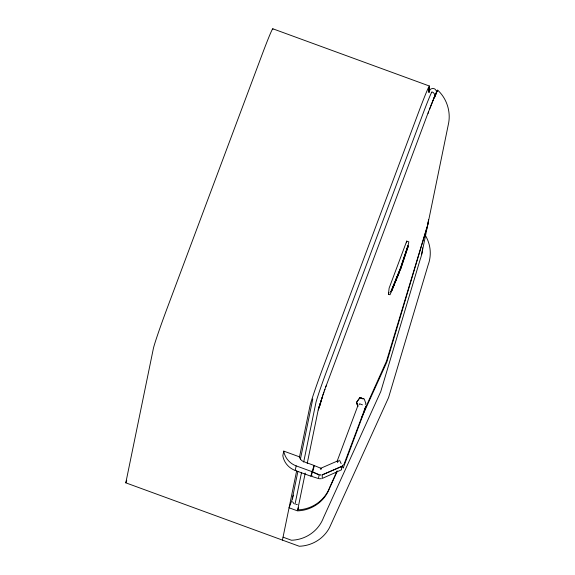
<?xml version="1.0" encoding="UTF-8"?>
<svg xmlns="http://www.w3.org/2000/svg" width="575" height="575" viewBox="0 0 575 575"><rect width="100%" height="100%" fill="white"/><g stroke="black" fill="none" stroke-linecap="round" stroke-linejoin="round"><path stroke-width="0.86" d="M356.565 402.313L359.785 397.835L356.565 402.313L357.801 406.094M319.233 475.029L312.872 472.097L319.154 474.648M406.525 242.837L406.726 241.105L408.832 241.874L407.625 247.746M432.055 92.589L432.156 91.921A31.33 1.057 -69.9 0 0 424.142 110.659L326.428 371.716A31.33 1.057 -69.9 0 0 315.991 402.256L303.672 462.07M319.168 475.007L319.067 475.539M425.083 234.931A35.823 34.917 11.6 0 1 428.109 265.046L388.571 397.562L329.439 527.778A35.823 34.917 11.6 0 1 299.252 546.25L125.803 482.835L153.338 348.68A35.823 1.208 -69.9 0 1 167.196 308.128L262.114 54.546A35.823 1.208 -69.9 0 1 272.751 29.663M283.762 451.109L282.821 455.709A19.234 18.752 11.6 0 0 295.212 470.472L310.974 476.237L313.267 470.098L314.216 465.498L303.708 461.653A6.562 6.397 11.6 0 1 299.525 456.873L283.762 451.109A19.234 18.752 11.6 0 0 296.161 465.872L311.916 471.629L310.974 476.237M295.212 470.472L296.161 465.872M282.44 540.105L296.643 470.918M299.345 457.75L309.975 405.957A35.823 1.208 -69.9 0 1 323.833 365.398L418.751 111.823A35.823 1.208 -69.9 0 1 429.396 86.933L428.31 92.201M292.237 499.014L297.872 471.558M300.387 459.31L312.778 398.942M295.011 504.261L301.516 472.571M337.079 470.961L329.755 487.241A35.823 34.917 11.6 0 1 297.678 509.881L305.232 473.088M307.215 463.45L318.183 410.004L324.25 390.993L426.959 115.87L434.082 97.57L437.597 90.074C446.991 98.634 451.195 112.262 448.306 124.631L427.85 224.307M428.749 92.093L429.604 87.91L428.691 90.361M395.6 279.924L395.435 280.708L400.085 269.517M403.923 258.031L404.081 257.248M421.619 254.66L427.649 225.285M321.202 469.178L321.375 468.488L320.9 468.826L320.735 468.395M428.08 113.39L428.54 111.672M312.117 475.784L311.923 476.452L318.356 478.522M429.568 109.358L430.071 107.669M430.747 106.418L431.523 103.946M431.789 103.867L432.867 100.56M400.502 269.675L408.185 246.294L400.667 268.892L391.338 291.662L394.393 284.33M400.243 268.733L407.948 245.64L400.063 269.618L390.756 292.021L400.265 268.64M432.946 100.941L434.082 97.57M433.988 98.404L435.146 95.033M434.592 97.132L436.044 92.978M434.707 97.24L436.763 91.454M435.785 94.631L437.28 90.476M436.978 91.756L437.704 90.246M365.412 408.451L365.125 408.164L365.412 408.451L343.174 468.129L342.916 467.719A29.72 6.476 24.4 0 1 342.75 465.369M125.803 482.835L126.744 480.312M318.183 410.004L320.67 403.355M292.538 497.648L293.48 495.132M292.848 497.713L289.074 507.79L297.483 510.866A35.823 34.917 11.6 0 0 329.554 488.225L337.309 471.148M311.916 471.629L314.216 465.498M297.678 509.881L298.626 507.366M406.726 241.105L389.124 288.14L388.412 294.199L389.038 292.517M357.88 405.698L337.094 461.315M343.9 464.6L365.894 406.094M318.5 408.703L320.692 402.917M319.017 406.863L321.231 401.113M319.729 404.52L321.669 399.567M320.627 401.709L322.259 397.634M321.691 398.475L322.697 396.031M395.528 281.52L390.022 294.781L388.621 294.271M396.218 279.867L397.253 277.38M395.413 281.887L396.427 279.443M397.447 276.999L399.143 272.931M322.906 394.881L323.926 392.481M324.25 390.993L324.976 389.376M364.198 410.708L386.551 361.035L426.535 228.685A35.823 34.917 11.6 0 0 428.562 219.794M361.316 418.291L386.795 362.178L426.334 229.662A35.823 34.917 11.6 0 0 428.361 220.771M325.702 386.86L326.485 385.264M365.262 404.326L365.937 403.787L364.212 398.892L360.187 397.742L363.127 398.87M359.095 404.714L359.591 403.787L362.48 404.843M320.404 468.517L320.915 468.287L320.325 468.546L320.634 469.2M341.651 469.732L322.338 478.4A35.794 4.277 69.9 0 1 322.949 474.526L322.927 474.54M320.742 468.28L337.547 460.97M322.783 474.598L341.96 466.253M323.136 474.526L342.369 466.203M321.375 478.716L319.01 478.716M296.154 504.483L297.34 504.347M320.764 474.957L321.159 474.972M339.545 460.223L341.14 463.594M320.447 474.936L320.821 474.972M272.751 28.75L429.388 86.02M283.044 537.165L291.453 540.241A35.823 34.917 11.6 0 0 323.524 517.601L380.772 391.553L420.303 259.037A35.823 34.917 11.6 0 0 422.251 250.908M360.072 397.641L363.098 398.856M315.122 465.915L320.857 468.258M433.097 92.316L434.585 94.092M293.983 503.686L292.546 501.688M357.815 406.122L356.615 402.45L357.858 406.273M436.418 91.324L436.137 90.455A3.579 3.493 11.6 0 0 429.367 92.467M422.46 247.868A35.823 34.917 11.6 0 1 422.33 250.147M435.196 94.602A3.579 3.493 11.6 0 1 434.405 95.083M341.564 469.135A29.663 3.903 66.2 0 1 342.168 466.188M318.902 476.308A35.88 0.697 -73.6 0 1 318.521 477.89M342.952 465.139A29.72 6.476 24.4 0 1 343.21 464.931M338.136 460.834L337.597 462.293L338.143 460.827"/></g></svg>
